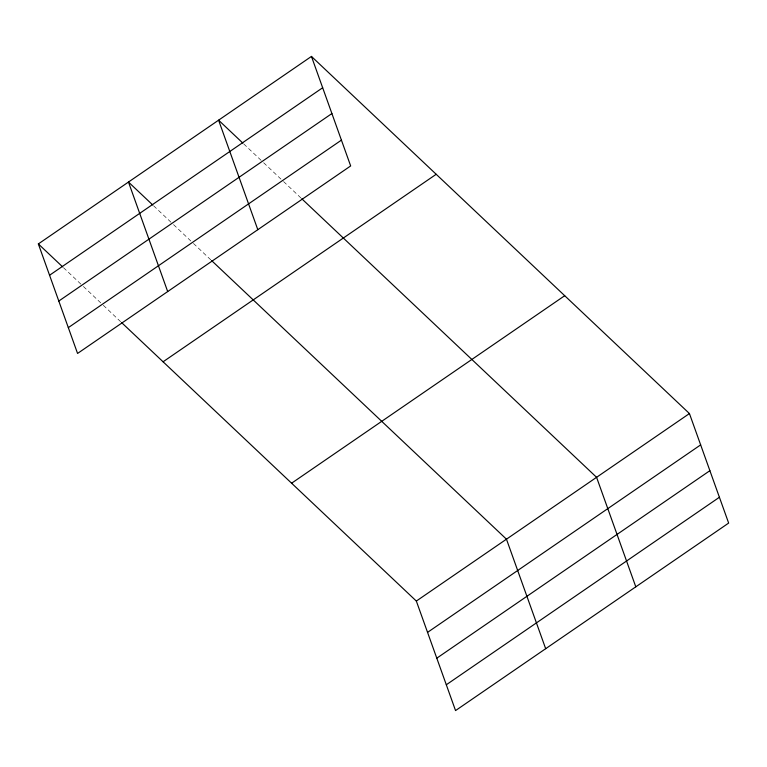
<?xml version="1.0" encoding="UTF-8"?>
<svg xmlns="http://www.w3.org/2000/svg" width="767" height="767" viewBox="0 0 767 767"><rect width="100%" height="100%" fill="white"/><g stroke="black" fill="none" stroke-linecap="round" stroke-linejoin="round"><path stroke-width="0.58" stroke-dasharray="3.83 2.88" d="M243.714 143.908L262.774 161.914M263.637 162.738L280.962 179.104M283.56 181.558L300.885 197.924M153.592 205.786L172.652 223.791M173.515 224.606L190.839 240.982M193.437 243.436L210.762 259.802M63.469 267.664L82.529 285.669M83.392 286.484L100.717 302.85M103.315 305.314L120.64 321.68"/><path stroke-width="1.15" d="M311.45 56.422L350.663 165.94L77.563 353.443L38.35 243.925L311.45 56.422L689.437 413.557L728.65 523.075L455.55 710.578L416.337 601.06L121.502 322.495M49.567 275.248L322.667 87.745M58.8 301.048L331.91 113.545M68.321 327.634L341.43 140.131M163.083 361.784L436.193 174.282M291.604 483.21L564.704 295.707M416.337 601.06L689.437 413.557M427.545 632.382L700.654 444.879M436.787 658.182L709.887 470.679M446.308 684.768L719.408 497.265M242.851 143.093L218.595 120.179L257.808 229.688M301.757 198.749L596.582 477.314L635.795 586.822M152.729 204.971L128.472 182.047L167.685 291.565M211.634 260.617L506.46 539.182L545.673 648.7M38.35 243.925L62.606 266.839"/></g></svg>
